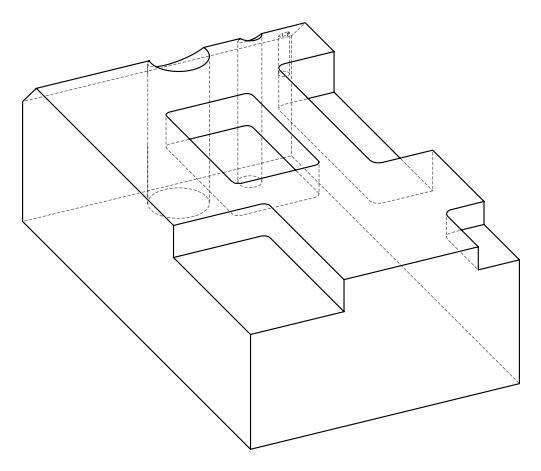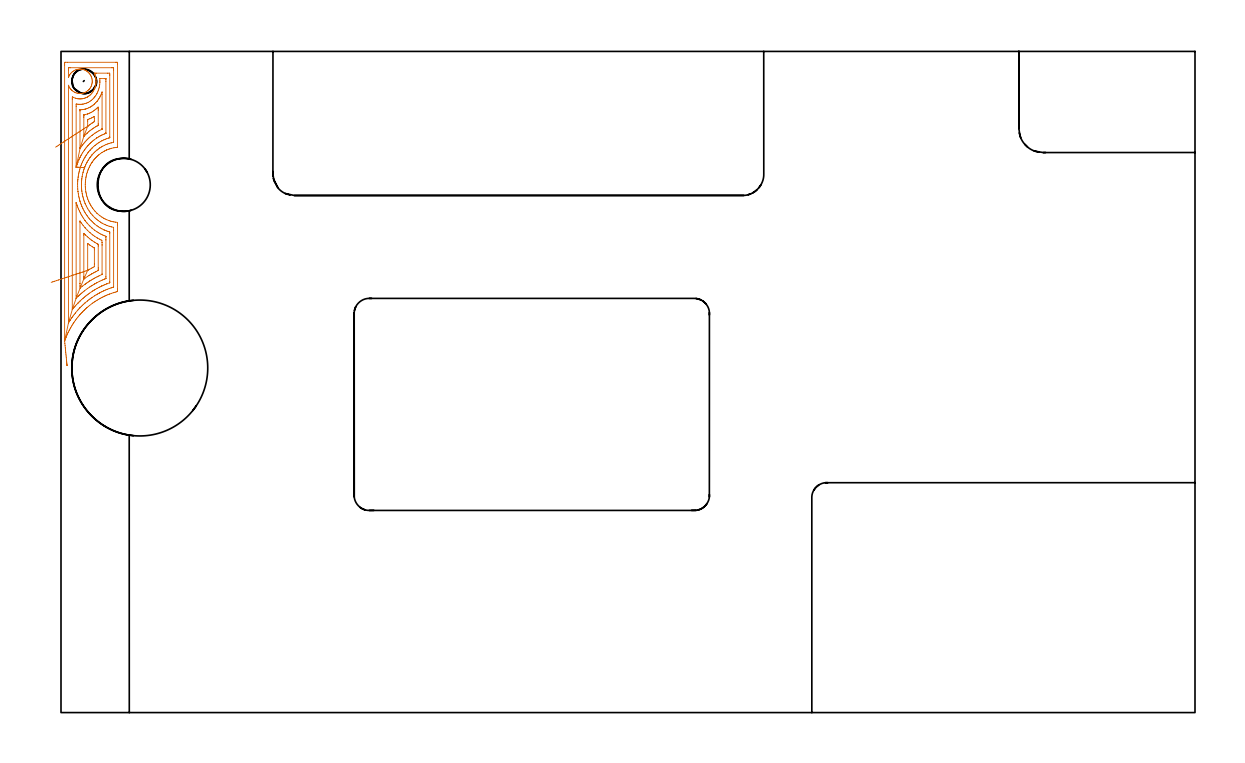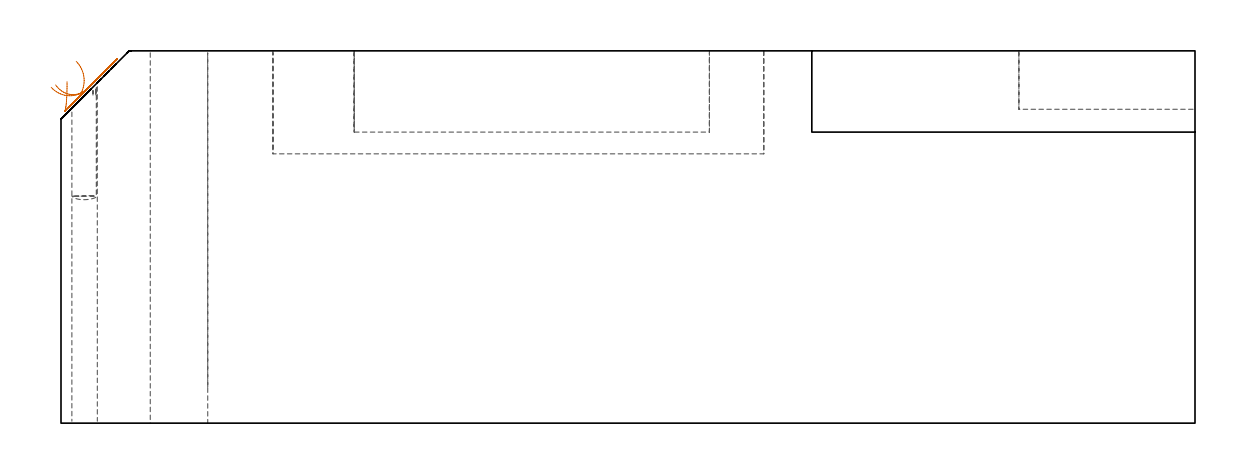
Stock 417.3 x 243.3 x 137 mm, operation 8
(PLAN: 12 operations, 10 tool changes, 164.7 min)
(1 SPOT_DRILL | STEP1HOLE_1 | NXT0321_9005460120000 | 0.05 min | 183 mm3)
(2 SPOT_DRILL_1 | STEP1POCKET | NXT0321_9005460120000 | 0.03 min | 1251 mm3)
(3 INDEXABLE_INSERT_DRILL_THROUGH_HOLE_FROM_SOLID | STEP1HOLE | NXT0302_038 | 0.57 min | 268905 mm3)
(4 DRILL_BLIND_HOLE_INTO_CENTER | STEP1HOLE_1 | UGT0301_198 | 0.06 min | 400 mm3)
(5 GUN_DRILL_THROUGH_HOLE | STEP1HOLE_1 | UGT0307_003 | 0.65 min | 4819 mm3)
(6 SPADE_DRILL_TO_ENLARGE_THROUGH_HOLE | STEP1HOLE_1 | UGT0306_010 | 0.58 min | 35462 mm3)
(7 DRILL_BLIND_HOLE_INTO_CENTER_1 | STEP1POCKET | NXT0301_061 | 0.18 min | 2685 mm3)
(8 AREA_MILL | FG_CHAMFER_SURFACE | UGT0205_001 | 16.1 min | 67158 mm3)
(9 MILL_CORNER_NOTCH_RECTANGULAR | CORNER_NOTCH_RECTANGULAR | NXT0201_013 | Follow Part, ap 2.5, ae 75% | 46.97 min | 356461 mm3)
(10 MILL_CORNER_NOTCH_RECTANGULAR_1 | CORNER_NOTCH_RECTANGULAR_1 | UGT0201_010 | Follow Part, ap 4, ae 75% | 3.92 min | 51489 mm3)
(11 MILL_RECTANGULAR_POCKET | POCKET_RECTANGULAR_STRAIGHT | NXT0201_013 | Follow Part, ap 2.5, ae 75% | 32.68 min | 304097 mm3)
(12 MILL_SLOT | SLOT_PARTIAL_RECTANGULAR | NXT0201_011 | Follow Part, ap 3, ae 75% | 62.92 min | 361839 mm3)
(TOOL NXT0321_9005460120000 | NC Spot Drill, 142deg, 12mm, Carbide, Uncoated | D12 PA142 FL30 Z2)
(TOOL NXT0302_038 | Index. Insert Drill 50mm [880-D5000L50-04] | D50 PA176 FL200 Z2)
(TOOL UGT0301_198 | Twist Drill 7.9 mm | D7.9 PA118 FL73 Z2)
(TOOL UGT0307_003 | Gun Drill 7 mm | D7 PA130 FL24 Z1)
(TOOL UGT0306_010 | Spade Drill 19.5mm | D19.5 PA132 FL10 Z2)
(TOOL NXT0301_061 | Carbide Drill 9mm [860.1-0900-027A1-MM 2214] | D9 PA140 FL47 Z2)
(TOOL UGT0205_001 | Chamfer Mill 20 x 3 x 45 deg. | D20 FL50 Z2)
(TOOL NXT0201_013 | ENDMILL 10mm | D10 FL30 Z4)
(TOOL UGT0201_010 | End Mill 16 mm | D16 FL22 Z2)
(TOOL NXT0201_011 | ENDMILL 12mm [2P460-1200-NA 1630] | D12 FL38 Z6)
(OP 8 AREA_MILL, part 2 of 2)
G0 X2.219 Y127.804 Z125.668
G1 X2.224 Y127.757 Z124.797
X2.221 Y127.785 Z123.925
X2.211 Y127.889 Z123.058
X2.193 Y128.067 Z122.205
X2.168 Y128.319 Z121.37
X2.136 Y128.642 Z120.56
X2.097 Y129.034 Z119.782
X2.052 Y129.493 Z119.041
X2. Y130.014 Z118.343
X1.942 Y130.593 Z117.693
X1.88 Y131.226 Z117.097
X1.812 Y131.909 Z116.558
X1.74 Y132.636 Z116.081
X1.664 Y133.402 Z115.67
X1.585 Y134.2 Z115.327
X1.503 Y135.025 Z115.056
X1.419 Y135.87 Z114.857
X1.334 Y136.73 Z114.734
X1.331 Y136.76 Z114.731
X1.33 Y136.78 Z114.73
X1.328 Y137.282 Z114.728
Y137.434
X1.329 Y238.217 Z114.729
X1.331 Y238.607 Z114.731
X1.335 Y239.111 Z114.735
X1.348 Y239.29 Z114.748
X1.533 Y239.297 Z114.933
X1.719 Y239.299 Z115.119
X2.419 Y239.3 Z115.819
X20.193 Z133.593
X20.381 Y239.298 Z133.781
X20.569 Y239.295 Z133.969
X20.695 Y239.29 Z134.095
X20.765 Y239.28 Z134.165
X20.767 Y239.241 Z134.167
X20.769 Y239.111 Z134.169
X20.771 Y238.719 Z134.171
Y208.217
X20.77 Y208.113 Z134.17
X20.767 Y208.044 Z134.167
X20.765 Y208.011 Z134.165
X20.75 Y208.007 Z134.15
X20.381 Y207.974 Z133.781
X20.267 Y207.962 Z133.667
X19.473 Y207.847 Z132.873
X18.604 Y207.646 Z132.004
X18.07 Y207.491 Z131.47
X17.715 Y207.374 Z131.115
X17.405 Y207.266 Z130.805
X16.826 Y207.036 Z130.226
X16.769 Y207.012 Z130.169
X16.642 Y206.954 Z130.042
X16.171 Y206.72 Z129.571
X15.938 Y206.597 Z129.338
X15.595 Y206.406 Z128.995
X15.049 Y206.087 Z128.449
X15.033 Y206.077 Z128.433
X15.009 Y206.061 Z128.409
X14.519 Y205.701 Z127.919
X14.16 Y205.432 Z127.56
X14.012 Y205.316 Z127.412
X13.828 Y205.168 Z127.228
X13.528 Y204.91 Z126.928
X13.272 Y204.674 Z126.672
X13.069 Y204.478 Z126.469
X12.865 Y204.274 Z126.265
X12.632 Y204.025 Z126.032
X12.383 Y203.75 Z125.783
X12.214 Y203.551 Z125.614
X12.075 Y203.381 Z125.475
X11.824 Y203.049 Z125.224
X11.494 Y202.603 Z124.894
X11.447 Y202.536 Z124.847
X11.414 Y202.488 Z124.814
X11.098 Y201.993 Z124.498
X10.857 Y201.595 Z124.257
X10.766 Y201.433 Z124.166
X10.606 Y201.134 Z124.006
X10.461 Y200.846 Z123.861
X10.392 Y200.701 Z123.792
X10.181 Y200.235 Z123.581
X10.002 Y199.808 Z123.402
X9.923 Y199.602 Z123.323
X9.717 Y199.048 Z123.117
X9.683 Y198.949 Z123.083
X9.672 Y198.915 Z123.072
X9.477 Y198.263 Z122.877
X9.416 Y198.022 Z122.816
X9.306 Y197.541 Z122.706
X9.22 Y197.128 Z122.62
X9.158 Y196.797 Z122.558
X9.076 Y196.235 Z122.476
X9.046 Y196.016 Z122.446
X8.983 Y195.342 Z122.383
X8.972 Y195.198 Z122.372
X8.937 Y194.449 Z122.337
X8.935 Y194.341 Z122.335
X8.95 Y193.556 Z122.35
X8.955 Y193.428 Z122.355
X9.015 Y192.662 Z122.415
X9.036 Y192.453 Z122.436
X9.13 Y191.769 Z122.53
X9.196 Y191.4 Z122.596
X9.301 Y190.876 Z122.701
X9.444 Y190.256 Z122.844
X9.521 Y189.983 Z122.921
X9.717 Y189.356 Z123.117
X9.809 Y189.089 Z123.209
X9.861 Y188.945 Z123.261
X10.167 Y188.196 Z123.567
X10.29 Y187.917 Z123.69
X10.566 Y187.343 Z123.966
X10.586 Y187.303 Z123.986
X10.606 Y187.265 Z124.006
X10.784 Y186.936 Z124.184
X10.912 Y186.718 Z124.312
X11.101 Y186.41 Z124.501
X11.494 Y185.806 Z124.894
X11.7 Y185.516 Z125.1
X11.99 Y185.124 Z125.39
X12.405 Y184.623 Z125.805
X12.624 Y184.381 Z126.024
X13.26 Y183.73 Z126.66
X13.272 Y183.719 Z126.672
X13.402 Y183.599 Z126.802
X14.16 Y182.961 Z127.56
X14.315 Y182.837 Z127.715
X15.049 Y182.337 Z128.449
X15.676 Y181.943 Z129.076
X15.938 Y181.8 Z129.338
X16.243 Y181.637 Z129.643
X16.826 Y181.372 Z130.226
X17.629 Y181.05 Z131.029
X17.715 Y181.02 Z131.115
X17.761 Y181.004 Z131.161
X18.266 Y180.848 Z131.666
X18.604 Y180.759 Z132.004
X19.085 Y180.641 Z132.485
X19.493 Y180.556 Z132.893
X20.067 Y180.472 Z133.467
X20.765 Y180.383 Z134.165
X20.767 Y180.287 Z134.167
X20.769 Y180.157 Z134.169
X20.771 Y179.765 Z134.171
Y179.264
Y156.04
X20.77 Y155.648 Z134.17
X20.767 Y155.146 Z134.167
X20.765 Y154.958 Z134.165
X20.62 Y154.906 Z134.02
X20.381 Y154.835 Z133.781
X19.933 Y154.704 Z133.333
X19.493 Y154.571 Z132.893
X19.252 Y154.495 Z132.652
X18.529 Y154.253 Z131.929
X17.933 Y154.034 Z131.333
X17.715 Y153.951 Z131.115
X17.293 Y153.784 Z130.693
X16.826 Y153.593 Z130.226
X16.664 Y153.524 Z130.064
X16.297 Y153.36 Z129.697
X16.052 Y153.245 Z129.452
X15.938 Y153.19 Z129.338
X15.453 Y152.953 Z128.853
X15.049 Y152.752 Z128.449
X14.861 Y152.656 Z128.261
X14.503 Y152.467 Z127.903
X14.283 Y152.343 Z127.683
X14.16 Y152.272 Z127.56
X13.72 Y152.016 Z127.12
X13.272 Y151.753 Z126.672
X13.16 Y151.686 Z126.56
X12.979 Y151.573 Z126.379
X12.619 Y151.336 Z126.019
X12.383 Y151.178 Z125.783
X12.087 Y150.977 Z125.487
X11.653 Y150.68 Z125.053
X11.561 Y150.613 Z124.961
X11.494 Y150.563 Z124.894
X10.55 Y149.843 Z123.95
X10.479 Y149.787 Z123.879
X10.062 Y149.44 Z123.462
X9.717 Y149.149 Z123.117
X9.58 Y149.032 Z122.98
X9.422 Y148.894 Z122.822
X9.11 Y148.611 Z122.51
X8.828 Y148.351 Z122.228
X8.648 Y148.181 Z122.048
X8.46 Y148. Z121.86
X8.198 Y147.741 Z121.598
X7.94 Y147.48 Z121.34
X7.757 Y147.291 Z121.157
X7.583 Y147.107 Z120.983
X7.327 Y146.829 Z120.727
X7.051 Y146.525 Z120.451
X6.905 Y146.361 Z120.305
X6.778 Y146.214 Z120.178
X6.497 Y145.877 Z119.897
X6.162 Y145.473 Z119.562
X6.094 Y145.389 Z119.494
X6.041 Y145.321 Z119.441
X5.707 Y144.885 Z119.107
X5.361 Y144.428 Z118.761
X5.324 Y144.377 Z118.724
X5.274 Y144.306 Z118.674
X4.955 Y143.854 Z118.355
X4.733 Y143.534 Z118.133
X4.594 Y143.324 Z117.994
X4.385 Y143.003 Z117.785
X4.245 Y142.782 Z117.645
X4.156 Y142.641 Z117.556
X3.907 Y142.228 Z117.307
X3.619 Y141.748 Z117.019
X3.574 Y141.669 Z116.974
X3.496 Y141.528 Z116.896
X3.26 Y141.092 Z116.66
X3.133 Y140.855 Z116.533
X2.953 Y140.507 Z116.353
X2.674 Y139.961 Z116.074
X2.652 Y139.917 Z116.052
X2.607 Y139.822 Z116.007
X2.373 Y139.304 Z115.773
X2.268 Y139.068 Z115.668
X2.101 Y138.684 Z115.501
X1.884 Y138.175 Z115.284
X1.836 Y138.057 Z115.236
X1.719 Y137.764 Z115.119
X1.586 Y137.415 Z114.986
X1.537 Y137.282 Z114.937
X1.369 Y136.813 Z114.769
X1.348 Y136.761 Z114.748
X1.334 Y136.73 Z114.734
X2.745 Y143.396 Z116.145
X2.743 Y143.793 Z116.143
Y230.451
X2.75 Y230.852 Z116.15
X2.834 Y230.635 Z116.234
X2.872 Y230.537 Z116.272
X3.084 Y230.097 Z116.484
X3.257 Y229.809 Z116.657
X3.49 Y229.498 Z116.89
X3.74 Y229.204 Z117.14
X3.936 Y229.012 Z117.336
X4.142 Y228.834 Z117.542
X4.522 Y228.556 Z117.922
X4.921 Y228.312 Z118.321
X5.027 Y228.256 Z118.427
X5.465 Y228.083 Z118.865
X5.912 Y227.945 Z119.312
X6.353 Y227.859 Z119.753
X6.797 Y227.817 Z120.197
X7.24 Y227.818 Z120.64
X7.682 Y227.864 Z121.082
X8.128 Y227.955 Z121.528
X8.567 Y228.094 Z121.967
X9.076 Y228.312 Z122.476
X9.452 Y228.539 Z122.852
X9.871 Y228.851 Z123.271
X10.262 Y229.204 Z123.662
X10.337 Y229.287 Z123.737
X10.644 Y229.68 Z124.044
X10.915 Y230.097 Z124.315
X11.079 Y230.421 Z124.479
X11.222 Y230.754 Z124.622
X11.297 Y230.99 Z124.697
X11.405 Y231.433 Z124.805
X11.468 Y231.882 Z124.868
X11.489 Y232.328 Z124.889
X11.463 Y232.775 Z124.863
X11.392 Y233.224 Z124.792
X11.281 Y233.667 Z124.681
X11.222 Y233.847 Z124.622
X11.065 Y234.208 Z124.465
X10.883 Y234.56 Z124.283
X10.625 Y234.946 Z124.025
X10.337 Y235.312 Z123.737
X10.207 Y235.452 Z123.607
X9.841 Y235.774 Z123.241
X9.452 Y236.064 Z122.852
X9.214 Y236.212 Z122.614
X8.969 Y236.345 Z122.369
X8.567 Y236.506 Z121.967
X8.128 Y236.645 Z121.528
X7.682 Y236.736 Z121.082
X7.24 Y236.782 Z120.64
X6.797 Y236.783 Z120.197
X6.353 Y236.742 Z119.753
X5.912 Y236.655 Z119.312
X5.466 Y236.518 Z118.866
X5.03 Y236.345 Z118.43
X4.573 Y236.076 Z117.973
X4.142 Y235.763 Z117.542
X3.796 Y235.452 Z117.196
X3.516 Y235.131 Z116.916
X3.257 Y234.792 Z116.657
X3.115 Y234.56 Z116.515
X2.898 Y234.12 Z116.298
X2.804 Y233.875 Z116.204
X2.752 Y233.751 Z116.152
X2.749 Y233.749 Z116.149
X2.747 Y233.751 Z116.147
X2.744 Y233.837 Z116.144
X2.743 Y234.115 Z116.143
Y236.431
X2.747 Y237.183 Z116.147
X2.749 Y237.287 Z116.149
X2.848 Y237.291 Z116.248
X3.064 Y237.296 Z116.464
X3.496 Y237.3 Z116.896
X3.52 Z116.92
X18.628 Z132.028
X19.045 Y237.297 Z132.445
X19.253 Y237.293 Z132.653
X19.35 Y237.29 Z132.75
X19.357 Y236.431 Z132.757
Y210.148
X19.355 Y209.959 Z132.755
X19.351 Y209.866 Z132.751
X19.35 Y209.851 Z132.75
X19.333 Y209.844 Z132.733
X19.295 Y209.832 Z132.695
X18.566 Y209.672 Z131.966
X18.397 Y209.634 Z131.797
X17.715 Y209.428 Z131.115
X17.203 Y209.255 Z130.603
X16.826 Y209.111 Z130.226
X16.564 Y209.004 Z129.964
X15.938 Y208.728 Z129.338
X15.362 Y208.426 Z128.762
X15.049 Y208.251 Z128.449
X14.795 Y208.102 Z128.195
X14.378 Y207.847 Z127.778
X14.249 Y207.758 Z127.649
X14.16 Y207.693 Z127.56
X13.739 Y207.378 Z127.139
X13.272 Y207.021 Z126.672
X13.187 Y206.954 Z126.587
X12.752 Y206.583 Z126.152
X12.383 Y206.242 Z125.783
X12.29 Y206.154 Z125.69
X12.197 Y206.061 Z125.597
X11.855 Y205.699 Z125.255
X11.494 Y205.312 Z124.894
X11.427 Y205.235 Z124.827
X11.371 Y205.168 Z124.771
X11.033 Y204.738 Z124.433
X10.679 Y204.274 Z124.079
X10.648 Y204.232 Z124.048
X10.606 Y204.172 Z124.006
X10.288 Y203.7 Z123.688
X10.078 Y203.381 Z123.478
X9.94 Y203.157 Z123.34
X9.717 Y202.785 Z123.117
X9.611 Y202.594 Z123.011
X9.555 Y202.488 Z122.955
X9.311 Y202.003 Z122.711
X9.116 Y201.595 Z122.516
X9.026 Y201.396 Z122.426
X8.828 Y200.945 Z122.228
X8.758 Y200.772 Z122.158
X8.731 Y200.701 Z122.131
X8.521 Y200.117 Z121.921
X8.413 Y199.808 Z121.813
X8.299 Y199.447 Z121.699
X8.14 Y198.915 Z121.54
X8.099 Y198.755 Z121.499
X7.94 Y198.093 Z121.34
X7.927 Y198.034 Z121.327
X7.925 Y198.022 Z121.325
X7.786 Y197.283 Z121.186
X7.761 Y197.128 Z121.161
X7.672 Y196.504 Z121.072
X7.64 Y196.235 Z121.04
X7.59 Y195.694 Z120.99
X7.563 Y195.342 Z120.963
X7.539 Y194.852 Z120.939
X7.523 Y194.449 Z120.923
X7.528 Y193.969 Z120.928
X7.536 Y193.556 Z120.936
X7.564 Y193.04 Z120.964
X7.593 Y192.662 Z120.993
X7.649 Y192.061 Z121.049
X7.69 Y191.769 Z121.09
X7.803 Y191.013 Z121.203
X7.828 Y190.876 Z121.228
X7.94 Y190.306 Z121.34
X8.013 Y189.983 Z121.413
X8.037 Y189.885 Z121.437
X8.154 Y189.435 Z121.554
X8.255 Y189.089 Z121.655
X8.399 Y188.627 Z121.799
X8.546 Y188.196 Z121.946
X8.828 Y187.462 Z122.228
X8.892 Y187.303 Z122.292
X8.937 Y187.193 Z122.337
X9.31 Y186.41 Z122.71
X9.717 Y185.615 Z123.117
X9.772 Y185.516 Z123.172
X9.85 Y185.383 Z123.25
X10.342 Y184.623 Z123.742
X10.606 Y184.237 Z124.006
X10.975 Y183.73 Z124.375
X11.494 Y183.105 Z124.894
X11.736 Y182.837 Z125.136
X12.383 Y182.17 Z125.783
X12.619 Y181.943 Z126.019
X12.969 Y181.639 Z126.369
X13.272 Y181.385 Z126.672
X13.682 Y181.05 Z127.082
X14.16 Y180.722 Z127.56
X14.493 Y180.498 Z127.893
X15.085 Y180.121 Z128.485
X15.938 Y179.681 Z129.338
X16.255 Y179.533 Z129.655
X16.787 Y179.303 Z130.187
X16.826 Y179.288 Z130.226
X16.888 Y179.264 Z130.288
X17.715 Y178.976 Z131.115
X18.132 Y178.845 Z131.532
X18.604 Y178.729 Z132.004
X19.302 Y178.562 Z132.702
X19.329 Y178.55 Z132.729
X19.35 Y178.514 Z132.75
X19.357 Y177.477 Z132.757
X19.356 Y156.744 Z132.756
X19.355 Y156.649 Z132.755
X19.351 Y156.603 Z132.751
X19.349 Y156.587 Z132.749
X19.324 Y156.578 Z132.724
X19.05 Y156.484 Z132.45
X18.604 Y156.334 Z132.004
X18.385 Y156.26 Z131.785
X17.715 Y156.022 Z131.115
X17.085 Y155.779 Z130.485
X16.826 Y155.675 Z130.226
X16.455 Y155.52 Z129.855
X15.938 Y155.296 Z129.338
X15.835 Y155.25 Z129.235
X15.613 Y155.146 Z129.013
X15.232 Y154.963 Z128.632
X15.049 Y154.873 Z128.449
X14.638 Y154.666 Z128.038
X14.16 Y154.42 Z127.56
X14.052 Y154.362 Z127.452
X13.852 Y154.253 Z127.252
X13.482 Y154.042 Z126.882
X13.272 Y153.919 Z126.672
X12.922 Y153.712 Z126.322
X12.383 Y153.388 Z125.783
X12.366 Y153.377 Z125.766
X11.494 Y152.793 Z124.894
X11.301 Y152.661 Z124.701
X11.019 Y152.467 Z124.419
X10.781 Y152.29 Z124.181
X10.606 Y152.158 Z124.006
X10.275 Y151.906 Z123.675
X9.84 Y151.573 Z123.24
X9.772 Y151.519 Z123.172
X9.717 Y151.474 Z123.117
X8.803 Y150.706 Z122.203
X8.774 Y150.68 Z122.174
X8.336 Y150.282 Z121.736
X7.94 Y149.919 Z121.34
X7.872 Y149.855 Z121.272
X7.801 Y149.787 Z121.201
X7.423 Y149.413 Z120.823
X7.051 Y149.04 Z120.451
X6.979 Y148.966 Z120.379
X6.909 Y148.894 Z120.309
X6.549 Y148.505 Z119.949
X6.162 Y148.084 Z119.562
X6.123 Y148.04 Z119.523
X6.089 Y148. Z119.489
X5.308 Y147.073 Z118.708
X5.274 Y147.03 Z118.674
X4.916 Y146.573 Z118.316
X4.637 Y146.214 Z118.037
X4.529 Y146.069 Z117.929
X4.385 Y145.873 Z117.785
X4.155 Y145.552 Z117.555
X3.991 Y145.321 Z117.391
X3.789 Y145.026 Z117.189
X3.496 Y144.592 Z116.896
X3.431 Y144.493 Z116.831
X3.389 Y144.428 Z116.789
X3.206 Y144.138 Z116.606
X3.086 Y143.947 Z116.486
X2.829 Y143.534 Z116.229
X2.745 Y143.396 Z116.145
X4.163 Y148.329 Z117.563
X4.161 Y148.39 Z117.561
X4.159 Y148.512 Z117.559
X4.157 Y148.665 Z117.557
Y148.894
Y225.712
X4.158 Y225.94 Z117.558
X4.162 Y226.17 Z117.562
X4.172 Y226.581 Z117.572
X4.385 Y226.47 Z117.785
X4.656 Y226.333 Z118.056
X5.274 Y226.105 Z118.674
X5.575 Y226.013 Z118.975
X5.953 Y225.923 Z119.353
X6.162 Y225.887 Z119.562
X6.545 Y225.846 Z119.945
X6.941 Y225.822 Z120.341
X7.051 Y225.824 Z120.451
X7.435 Y225.843 Z120.835
X7.775 Y225.878 Z121.175
X7.94 Y225.906 Z121.34
X8.506 Y226.036 Z121.906
X8.828 Y226.138 Z122.228
X9.163 Y226.268 Z122.563
X9.394 Y226.366 Z122.794
X9.538 Y226.432 Z122.938
X9.717 Y226.527 Z123.117
X9.767 Y226.555 Z123.167
X9.848 Y226.605 Z123.248
X10.295 Y226.917 Z123.695
X10.606 Y227.153 Z124.006
X10.788 Y227.315 Z124.188
X10.988 Y227.499 Z124.388
X11.237 Y227.757 Z124.637
X11.494 Y228.081 Z124.894
X11.628 Y228.258 Z125.028
X11.72 Y228.392 Z125.12
X11.98 Y228.797 Z125.38
X12.235 Y229.285 Z125.635
X12.283 Y229.386 Z125.683
X12.383 Y229.617 Z125.783
X12.534 Y230.026 Z125.934
X12.582 Y230.178 Z125.982
X12.722 Y230.73 Z126.122
X12.789 Y231.071 Z126.189
X12.849 Y231.497 Z126.249
X12.882 Y231.965 Z126.282
X12.896 Y232.342 Z126.296
X12.87 Y232.858 Z126.27
X12.851 Y233.095 Z126.251
X12.822 Y233.299 Z126.222
X12.749 Y233.751 Z126.149
X12.575 Y234.452 Z125.975
X12.514 Y234.644 Z125.914
X12.48 Y234.742 Z125.88
X12.383 Y234.991 Z125.783
X12.303 Y235.186 Z125.703
X12.28 Y235.245 Z125.68
X12.265 Y235.29 Z125.665
X12.297 Y235.293 Z125.697
X12.383 Y235.296 Z125.783
X12.73 Y235.299 Z126.13
X13.035 Y235.3 Z126.435
X17.064 Y235.299 Z130.464
X17.715 Y235.293 Z131.115
X17.926 Y235.29 Z131.326
X17.936 Y234.873 Z131.336
X17.941 Y234.644 Z131.341
X17.942 Y234.416 Z131.342
X17.943 Y211.855 Z131.343
X17.941 Y211.702 Z131.341
X17.938 Y211.581 Z131.338
X17.935 Y211.552 Z131.335
X17.929 Y211.547 Z131.329
X17.908 Y211.538 Z131.308
X17.715 Y211.479 Z131.115
X17.513 Y211.42 Z130.913
X16.826 Y211.183 Z130.226
X16.355 Y211.001 Z129.755
X15.938 Y210.823 Z129.338
X15.734 Y210.732 Z129.134
X15.298 Y210.527 Z128.698
X15.133 Y210.443 Z128.533
X15.049 Y210.398 Z128.449
X14.558 Y210.127 Z127.958
X14.16 Y209.894 Z127.56
X13.999 Y209.796 Z127.399
X13.743 Y209.634 Z127.143
X13.467 Y209.437 Z126.867
X13.272 Y209.294 Z126.672
X12.958 Y209.056 Z126.358
X12.547 Y208.741 Z125.947
X12.456 Y208.667 Z125.856
X12.383 Y208.605 Z125.783
X11.977 Y208.256 Z125.377
X11.533 Y207.847 Z124.933
X11.513 Y207.828 Z124.913
X11.494 Y207.809 Z124.894
X11.078 Y207.373 Z124.478
X10.679 Y206.954 Z124.079
X10.644 Y206.915 Z124.044
X10.606 Y206.87 Z124.006
X10.246 Y206.423 Z123.646
X9.958 Y206.061 Z123.358
X9.854 Y205.923 Z123.254
X9.717 Y205.736 Z123.117
X9.483 Y205.403 Z122.883
X9.321 Y205.168 Z122.721
X9.126 Y204.869 Z122.526
X8.828 Y204.404 Z122.228
X8.78 Y204.323 Z122.18
X8.751 Y204.274 Z122.151
X8.462 Y203.75 Z121.862
X8.268 Y203.381 Z121.668
X8.158 Y203.162 Z121.558
X7.94 Y202.713 Z121.34
X7.869 Y202.559 Z121.269
X7.837 Y202.488 Z121.237
X7.604 Y201.932 Z121.004
X7.47 Y201.595 Z120.87
X7.356 Y201.288 Z120.756
X7.142 Y200.701 Z120.542
X7.119 Y200.633 Z120.519
X7.051 Y200.421 Z120.451
X6.91 Y199.95 Z120.31
X6.871 Y199.808 Z120.271
X6.724 Y199.243 Z120.124
X6.648 Y198.915 Z120.048
X6.561 Y198.514 Z119.961
X6.462 Y198.022 Z119.862
X6.414 Y197.769 Z119.814
X6.316 Y197.128 Z119.716
X6.297 Y196.993 Z119.697
X6.208 Y196.235 Z119.608
X6.204 Y196.194 Z119.604
X6.162 Y195.715 Z119.562
X6.14 Y195.364 Z119.54
X6.139 Y195.342 Z119.539
X6.105 Y194.506 Z119.505
X6.104 Y194.449 Z119.504
X6.115 Y193.603 Z119.515
X6.163 Y192.662 Z119.563
X6.248 Y191.769 Z119.648
X6.258 Y191.672 Z119.658
X6.377 Y190.876 Z119.777
X6.419 Y190.618 Z119.819
X6.54 Y189.983 Z119.94
X6.642 Y189.5 Z120.042
X6.74 Y189.089 Z120.14
X6.821 Y188.765 Z120.221
X6.951 Y188.297 Z120.351
X6.982 Y188.196 Z120.382
X7.051 Y187.981 Z120.451
X7.28 Y187.303 Z120.68
X7.419 Y186.933 Z120.819
X7.629 Y186.41 Z121.029
X7.72 Y186.188 Z121.12
X7.94 Y185.699 Z121.34
X8.024 Y185.516 Z121.424
X8.101 Y185.354 Z121.501
X8.479 Y184.623 Z121.879
X8.601 Y184.395 Z122.001
X8.828 Y184.009 Z122.228
X9.001 Y183.73 Z122.401
X9.305 Y183.25 Z122.705
X9.591 Y182.837 Z122.991
X9.717 Y182.662 Z123.117
X10.022 Y182.253 Z123.422
X10.274 Y181.943 Z123.674
X10.606 Y181.549 Z124.006
X11.068 Y181.05 Z124.468
X11.494 Y180.611 Z124.894
X11.976 Y180.157 Z125.376
X12.383 Y179.809 Z125.783
X13.042 Y179.264 Z126.442
X13.175 Y179.167 Z126.575
X13.272 Y179.1 Z126.672
X13.779 Y178.754 Z127.179
X14.16 Y178.514 Z127.56
X14.393 Y178.371 Z127.793
X15.049 Y178.015 Z128.449
X15.772 Y177.644 Z129.172
X15.938 Y177.573 Z129.338
X16.165 Y177.477 Z129.565
X16.826 Y177.232 Z130.226
X17.301 Y177.061 Z130.701
X17.885 Y176.865 Z131.285
X17.924 Y176.849 Z131.324
X17.936 Y176.838 Z131.336
X17.938 Y176.812 Z131.338
X17.941 Y176.584 Z131.341
X17.943 Y176.355 Z131.343
X17.942 Y158.491 Z131.342
X17.939 Y158.261 Z131.339
X17.936 Y158.197 Z131.336
X17.933 Y158.173 Z131.333
X17.922 Y158.167 Z131.322
X17.859 Y158.141 Z131.259
X17.011 Y157.826 Z130.411
X16.877 Y157.775 Z130.277
X16.826 Y157.755 Z130.226
X16.245 Y157.518 Z129.645
X15.938 Y157.388 Z129.338
X15.623 Y157.249 Z129.023
X15.049 Y156.988 Z128.449
X15.012 Y156.97 Z128.412
X14.933 Y156.933 Z128.333
X14.415 Y156.677 Z127.815
X14.16 Y156.548 Z127.56
X13.827 Y156.375 Z127.227
X13.272 Y156.078 Z126.672
X13.247 Y156.065 Z126.647
X13.202 Y156.04 Z126.602
X12.683 Y155.738 Z126.083
X12.383 Y155.561 Z125.783
X12.125 Y155.406 Z125.525
X11.704 Y155.146 Z125.104
X11.577 Y155.063 Z124.977
X11.494 Y155.008 Z124.894
X10.514 Y154.345 Z123.914
X10.382 Y154.253 Z123.782
X10.001 Y153.968 Z123.401
X9.717 Y153.754 Z123.117
X9.494 Y153.584 Z122.894
X9.204 Y153.36 Z122.604
X8.995 Y153.192 Z122.395
X8.828 Y153.055 Z122.228
X8.509 Y152.787 Z121.909
X8.129 Y152.467 Z121.529
X8.028 Y152.378 Z121.428
X7.94 Y152.3 Z121.34
X7.56 Y151.955 Z120.96
X7.144 Y151.573 Z120.544
X7.096 Y151.528 Z120.496
X7.051 Y151.484 Z120.451
X6.647 Y151.086 Z120.047
X6.239 Y150.68 Z119.639
X6.201 Y150.641 Z119.601
X6.162 Y150.6 Z119.562
X5.771 Y150.18 Z119.171
X5.407 Y149.787 Z118.807
X5.343 Y149.717 Z118.743
X5.274 Y149.638 Z118.674
X4.931 Y149.238 Z118.331
X4.638 Y148.894 Z118.038
X4.523 Y148.755 Z117.923
X4.385 Y148.589 Z117.785
X4.163 Y148.329 Z117.563
X5.573 Y152.467 Z118.973
X5.571 Y153.36 Z118.971
X5.572 Y187.303 Z118.972
X5.573 Y187.476 Z118.973
X5.576 Y187.629 Z118.976
X5.579 Y187.723 Z118.979
X5.806 Y187.025 Z119.206
X5.933 Y186.64 Z119.333
X6.015 Y186.41 Z119.415
X6.162 Y186.014 Z119.562
X6.359 Y185.516 Z119.759
X6.495 Y185.182 Z119.895
X6.754 Y184.623 Z120.154
X7.051 Y184. Z120.451
X7.186 Y183.73 Z120.586
X7.331 Y183.448 Z120.731
X7.679 Y182.837 Z121.079
X7.94 Y182.416 Z121.34
X8.243 Y181.943 Z121.643
X8.828 Y181.091 Z122.228
X8.857 Y181.05 Z122.257
X8.938 Y180.94 Z122.338
X9.576 Y180.157 Z122.976
X9.717 Y179.993 Z123.117
X10.397 Y179.264 Z123.797
X10.606 Y179.052 Z124.006
X11.328 Y178.371 Z124.728
X11.494 Y178.227 Z124.894
X12.343 Y177.517 Z125.743
X12.383 Y177.487 Z125.783
X12.397 Y177.477 Z125.797
X13.272 Y176.893 Z126.672
X13.755 Y176.584 Z127.155
X14.16 Y176.356 Z127.56
X14.665 Y176.077 Z128.065
X15.049 Y175.887 Z128.449
X15.453 Y175.691 Z128.853
X15.796 Y175.549 Z129.196
X16.452 Y175.291 Z129.852
X16.483 Y175.277 Z129.883
X16.515 Y175.26 Z129.915
X16.522 Y175.234 Z129.922
X16.525 Y175.1 Z129.925
X16.528 Y174.798 Z129.928
X16.529 Y174.204 Z129.929
Y173.904
Y160.506
X16.527 Y159.914 Z129.927
X16.524 Y159.763 Z129.924
X16.522 Y159.731 Z129.922
X16.484 Y159.707 Z129.884
X16.27 Y159.613 Z129.67
X16.033 Y159.517 Z129.433
X15.938 Y159.477 Z129.338
X15.41 Y159.249 Z128.81
X15.049 Y159.089 Z128.449
X14.797 Y158.973 Z128.197
X14.258 Y158.719 Z127.658
X14.192 Y158.688 Z127.592
X14.069 Y158.627 Z127.469
X13.272 Y158.214 Z126.672
X13.019 Y158.08 Z126.419
X12.555 Y157.826 Z125.955
X12.445 Y157.764 Z125.845
X12.383 Y157.727 Z125.783
X11.885 Y157.433 Z125.285
X11.494 Y157.199 Z124.894
X11.33 Y157.098 Z124.73
X11.067 Y156.933 Z124.467
X10.789 Y156.748 Z124.189
X10.606 Y156.625 Z124.006
X9.717 Y156.02 Z123.117
X8.714 Y155.261 Z122.114
X8.567 Y155.146 Z121.967
X8.219 Y154.865 Z121.619
X7.94 Y154.636 Z121.34
X7.732 Y154.462 Z121.132
X7.486 Y154.253 Z120.886
X7.253 Y154.05 Z120.653
X7.051 Y153.871 Z120.451
X6.783 Y153.629 Z120.183
X6.49 Y153.36 Z119.89
X6.322 Y153.2 Z119.722
X6.162 Y153.046 Z119.562
X5.573 Y152.467 Z118.973
X7.051 Y156.231 Z120.451
X6.992 Y156.933 Z120.392
X6.989 Y156.995 Z120.389
X6.985 Y157.826 Z120.385
Y157.892
Y180.421
X6.987 Y180.685 Z120.387
X6.99 Y180.861 Z120.39
X6.992 Y180.899 Z120.392
X7.502 Y180.157 Z120.902
X7.94 Y179.536 Z121.34
X8.152 Y179.264 Z121.552
X8.828 Y178.431 Z122.228
X8.881 Y178.371 Z122.281
X9.717 Y177.482 Z123.117
X9.721 Y177.477 Z123.121
X10.606 Y176.649 Z124.006
X10.678 Y176.584 Z124.078
X11.494 Y175.914 Z124.894
X11.775 Y175.691 Z125.175
X12.383 Y175.278 Z125.783
X13.11 Y174.798 Z126.51
X13.272 Y174.701 Z126.672
X13.499 Y174.569 Z126.899
X14.16 Y174.217 Z127.56
X14.769 Y173.904 Z128.169
X15.049 Y173.761 Z128.449
X15.108 Y173.011 Z128.508
X15.111 Y172.949 Z128.511
X15.115 Y172.118 Z128.515
Y172.052
X15.114 Y161.399 Z128.514
Y161.334
X15.11 Y161.268 Z128.51
X15.108 Y161.23 Z128.508
X15.093 Y161.219 Z128.493
X15.049 Y161.196 Z128.449
X13.974 Y160.693 Z127.374
X13.585 Y160.506 Z126.985
X13.377 Y160.4 Z126.777
X13.272 Y160.346 Z126.672
X12.792 Y160.095 Z126.192
X12.383 Y159.877 Z125.783
X12.213 Y159.784 Z125.613
X11.907 Y159.613 Z125.307
X11.645 Y159.461 Z125.045
X11.494 Y159.371 Z124.894
X11.089 Y159.127 Z124.489
X10.606 Y158.832 Z124.006
X10.537 Y158.789 Z123.937
X10.429 Y158.719 Z123.829
X10.001 Y158.433 Z123.401
X9.717 Y158.241 Z123.117
X9.471 Y158.074 Z122.871
X9.111 Y157.826 Z122.511
X8.948 Y157.706 Z122.348
X8.828 Y157.617 Z122.228
X7.927 Y156.933 Z121.327
X7.051 Y156.231 Z120.451
X8.405 Y159.578 Z121.805
X8.403 Y159.585 Z121.803
X8.402 Y159.613 Z121.802
X8.4 Y160.075 Z121.8
X8.399 Y160.506 Z121.799
X8.4 Y175.691 Z121.8
X8.402 Y176.119 Z121.802
X8.406 Y176.265 Z121.806
X8.41 Y176.355 Z121.81
X8.582 Y176.181 Z121.982
X8.828 Y175.932 Z122.228
X9.073 Y175.691 Z122.473
X9.717 Y175.089 Z123.117
X10.043 Y174.798 Z123.443
X10.606 Y174.333 Z124.006
X11.139 Y173.904 Z124.539
X11.494 Y173.661 Z124.894
X12.228 Y173.167 Z125.628
X12.383 Y173.066 Z125.783
X12.47 Y173.011 Z125.87
X13.272 Y172.553 Z126.672
X13.549 Y172.395 Z126.949
X13.644 Y172.338 Z127.044
X13.693 Y172.307 Z127.093
X13.695 Y172.261 Z127.095
X13.698 Y172.118 Z127.098
X13.7 Y171.687 Z127.1
Y163.648
X13.699 Y163.185 Z127.099
X13.696 Y162.759 Z127.096
X13.694 Y162.698 Z127.094
X13.662 Y162.667 Z127.062
X12.917 Y162.292 Z126.317
X12.564 Y162.111 Z125.964
X12.383 Y162.016 Z125.783
X11.984 Y161.8 Z125.384
X11.494 Y161.532 Z124.894
X11.409 Y161.485 Z124.809
X11.259 Y161.399 Z124.659
X10.847 Y161.156 Z124.247
X10.606 Y161.011 Z124.006
X10.294 Y160.819 Z123.694
X9.791 Y160.506 Z123.191
X8.828 Y159.855 Z122.228
X8.431 Y159.586 Z121.831
X8.414 Y159.579 Z121.814
X8.405 Y159.578 Z121.805
X9.82 Y162.734 Z123.22
X9.818 Y162.844 Z123.218
X9.814 Y163.088 Z123.214
Y172.118
X9.818 Y172.465 Z123.218
X9.82 Y172.623 Z123.22
X9.934 Y172.549 Z123.334
X10.494 Y172.118 Z123.894
X10.606 Y172.04 Z124.006
X10.851 Y171.871 Z124.251
X11.494 Y171.447 Z124.894
X11.834 Y171.225 Z125.234
X12.071 Y171.078 Z125.471
X12.207 Y170.992 Z125.607
X12.28 Y170.944 Z125.68
X12.281 Y170.925 Z125.681
X12.283 Y170.827 Z125.683
X12.286 Y170.429 Z125.686
Y170.331
Y165.069
Y164.972
X12.284 Y164.178 Z125.684
X12.282 Y164.129 Z125.682
X12.28 Y164.11 Z125.68
X12.243 Y164.079 Z125.643
X11.754 Y163.818 Z125.154
X11.494 Y163.678 Z124.894
X11.178 Y163.503 Z124.578
X10.612 Y163.185 Z124.012
X10.046 Y162.855 Z123.446
X9.855 Y162.745 Z123.255
X9.82 Y162.734 Z123.22
X9.195 Y162.528 Z122.648
X8.525 Y162.307 Z122.135
X7.815 Y162.073 Z121.685
X7.07 Y161.828 Z121.302
X6.297 Y161.574 Z120.989
X5.501 Y161.311 Z120.748
X4.687 Y161.043 Z120.582
X3.863 Y160.772 Z120.49
X3.035 Y160.499 Z120.474
X2.208 Y160.227 Z120.535
X1.39 Y159.958 Z120.671
X0.586 Y159.693 Z120.882
X-0.198 Y159.435 Z121.165
X-0.955 Y159.185 Z121.52
X-1.68 Y158.947 Z121.942
X-2.367 Y158.72 Z122.43
X-3.011 Y158.508 Z122.978
X-3.608 Y158.312 Z123.584
G0 Z147.
X5.599 Y200.7
Z133.131
G1 X6.187 Y200.669 Z132.488
X6.717 Y200.641 Z131.795
X7.185 Y200.616 Z131.059
X7.587 Y200.594 Z130.285
X7.919 Y200.576 Z129.479
X8.181 Y200.562 Z128.647
X8.369 Y200.552 Z127.795
X8.482 Y200.546 Z126.93
X8.519 Y200.544 Z126.058
X8.481 Y200.546 Z125.187
X8.366 Y200.553 Z124.322
X8.177 Y200.563 Z123.47
X7.915 Y200.577 Z122.639
X7.581 Y200.595 Z121.833
X7.178 Y200.616 Z121.059
X6.709 Y200.641 Z120.324
X6.178 Y200.669 Z119.632
X5.589 Y200.701 Z118.989
X5.578 Z118.978
X5.573 Y201.109 Z118.973
X5.572 Y201.295 Z118.972
Y223.032
X5.575 Y223.623 Z118.975
X5.578 Y223.926 Z118.978
X5.68 Y223.944 Z119.08
X6.221 Y223.867 Z119.621
X6.655 Y223.84 Z120.055
X7.051 Y223.826 Z120.451
X7.151 Y223.824 Z120.551
X7.538 Y223.848 Z120.938
X7.94 Y223.885 Z121.34
X7.976 Y223.889 Z121.376
X8.18 Y223.926 Z121.58
X8.828 Y224.088 Z122.228
X9.369 Y224.275 Z122.769
X9.717 Y224.417 Z123.117
X9.995 Y224.539 Z123.395
X10.484 Y224.819 Z123.884
X10.558 Y224.867 Z123.958
X10.606 Y224.901 Z124.006
X11.076 Y225.24 Z124.476
X11.494 Y225.578 Z124.894
X11.566 Y225.64 Z124.966
X11.646 Y225.712 Z125.046
X12.014 Y226.083 Z125.414
X12.134 Y226.211 Z125.534
X12.383 Y226.514 Z125.783
X12.423 Y226.565 Z125.823
X12.454 Y226.605 Z125.854
X12.791 Y227.088 Z126.191
X13.056 Y227.499 Z126.456
X13.134 Y227.637 Z126.534
X13.272 Y227.895 Z126.672
X13.435 Y228.227 Z126.835
X13.509 Y228.392 Z126.909
X13.696 Y228.858 Z127.096
X13.849 Y229.285 Z127.249
X13.92 Y229.527 Z127.32
X14.085 Y230.178 Z127.485
X14.099 Y230.24 Z127.499
X14.16 Y230.551 Z127.56
X14.225 Y231.006 Z127.625
X14.233 Y231.071 Z127.633
X14.293 Y231.831 Z127.693
X14.3 Y231.965 Z127.7
X14.31 Y232.332 Z127.71
X14.299 Y232.719 Z127.699
X14.275 Y233.29 Z127.675
X14.346 Y233.294 Z127.746
X14.463 Y233.298 Z127.863
X14.61 Y233.3 Z128.01
X15.938 Y233.299 Z129.338
X16.39 Y233.296 Z129.79
X16.506 Y233.29 Z129.906
X16.522 Y233.28 Z129.922
X16.524 Y233.243 Z129.924
X16.527 Y233.159 Z129.927
X16.528 Y232.858 Z129.928
X16.529 Y232.264 Z129.929
X16.528 Y213.506 Z129.928
X16.526 Y213.207 Z129.926
X16.525 Y213.171 Z129.925
X16.523 Y213.159 Z129.923
X16.492 Y213.144 Z129.892
X16.382 Y213.097 Z129.782
X16.257 Y213.046 Z129.657
X16.143 Y213. Z129.543
X15.938 Y212.914 Z129.338
X15.521 Y212.732 Z128.921
X15.049 Y212.517 Z128.449
X14.911 Y212.452 Z128.311
X14.631 Y212.314 Z128.031
X14.324 Y212.149 Z127.724
X14.16 Y212.056 Z127.56
X13.761 Y211.822 Z127.161
X13.272 Y211.528 Z126.672
X13.206 Y211.487 Z126.606
X13.105 Y211.42 Z126.505
X12.383 Y210.889 Z125.783
X12.177 Y210.734 Z125.577
X11.91 Y210.527 Z125.31
X11.681 Y210.339 Z125.081
X11.494 Y210.182 Z124.894
X11.201 Y209.928 Z124.601
X10.88 Y209.634 Z124.28
X10.74 Y209.499 Z124.14
X10.606 Y209.364 Z124.006
X10.299 Y209.048 Z123.699
X10.005 Y208.741 Z123.405
X9.867 Y208.589 Z123.267
X9.717 Y208.418 Z123.117
X9.458 Y208.108 Z122.858
X9.246 Y207.847 Z122.646
X9.063 Y207.611 Z122.463
X8.828 Y207.302 Z122.228
X8.682 Y207.101 Z122.082
X8.577 Y206.954 Z121.977
X8.318 Y206.573 Z121.718
X7.975 Y206.061 Z121.375
X7.961 Y206.039 Z121.361
X7.94 Y206.004 Z121.34
X7.629 Y205.48 Z121.029
X7.45 Y205.168 Z120.85
X7.309 Y204.909 Z120.709
X7.051 Y204.424 Z120.451
X7.001 Y204.325 Z120.401
X6.976 Y204.274 Z120.376
X6.719 Y203.714 Z120.119
X6.57 Y203.381 Z119.97
X6.448 Y203.094 Z119.848
X6.198 Y202.488 Z119.598
X6.188 Y202.462 Z119.588
X6.162 Y202.393 Z119.562
X5.953 Y201.805 Z119.353
X5.88 Y201.595 Z119.28
X5.787 Y201.313 Z119.187
X5.73 Y201.136 Z119.13
X5.591 Y200.701 Z118.991
X5.589 Z118.989
X6.993 Y207.518 Z120.393
X6.99 Y207.562 Z120.39
X6.987 Y207.649 Z120.387
X6.985 Y207.781 Z120.385
Y207.847
Y221.378
X6.987 Y221.51 Z120.387
X6.992 Y221.773 Z120.392
X6.995 Y221.811 Z120.395
X6.999 Y221.813 Z120.399
X7.015 Y221.816 Z120.415
X7.051 Y221.819 Z120.451
X7.352 Y221.836 Z120.752
X7.94 Y221.886 Z121.34
X8.163 Y221.915 Z121.563
X8.828 Y222.053 Z122.228
X8.898 Y222.069 Z122.298
X9.171 Y222.139 Z122.571
X9.576 Y222.281 Z122.976
X9.717 Y222.336 Z123.117
X10.208 Y222.539 Z123.608
X10.606 Y222.732 Z124.006
X10.796 Y222.841 Z124.196
X11.117 Y223.032 Z124.517
X11.341 Y223.186 Z124.741
X11.494 Y223.297 Z124.894
X11.853 Y223.565 Z125.253
X12.297 Y223.926 Z125.697
X12.343 Y223.966 Z125.743
X12.383 Y224.004 Z125.783
X12.79 Y224.41 Z126.19
X13.161 Y224.819 Z126.561
X13.211 Y224.88 Z126.611
X13.272 Y224.957 Z126.672
X13.59 Y225.392 Z126.99
X13.818 Y225.712 Z127.218
X13.954 Y225.92 Z127.354
X14.16 Y226.248 Z127.56
X14.288 Y226.477 Z127.688
X14.356 Y226.605 Z127.756
X14.588 Y227.069 Z127.988
X14.777 Y227.499 Z128.177
X14.856 Y227.693 Z128.256
X15.049 Y228.185 Z128.449
X15.108 Y228.332 Z128.508
X15.112 Y228.329 Z128.512
X15.113 Y228.327 Z128.513
X15.115 Y227.433 Z128.515
X15.114 Y214.928 Z128.514
X15.113 Y214.861 Z128.513
X15.109 Y214.73 Z128.509
X15.105 Y214.663 Z128.505
X15.09 Y214.653 Z128.49
X15.049 Y214.631 Z128.449
X14.095 Y214.165 Z127.495
X13.971 Y214.1 Z127.371
X13.522 Y213.848 Z126.922
X13.272 Y213.702 Z126.672
X12.964 Y213.516 Z126.364
X12.467 Y213.207 Z125.867
X12.418 Y213.172 Z125.818
X12.383 Y213.147 Z125.783
X11.905 Y212.794 Z125.305
X11.494 Y212.487 Z124.894
X11.396 Y212.412 Z124.796
X11.272 Y212.314 Z124.672
X10.606 Y211.757 Z124.006
X10.426 Y211.601 Z123.826
X10.226 Y211.42 Z123.626
X9.966 Y211.17 Z123.366
X9.717 Y210.923 Z123.117
X9.521 Y210.724 Z122.921
X9.332 Y210.527 Z122.732
X9.09 Y210.264 Z122.49
X8.828 Y209.973 Z122.228
X8.544 Y209.634 Z121.944
X8.275 Y209.296 Z121.675
X7.94 Y208.868 Z121.34
X7.885 Y208.796 Z121.285
X7.844 Y208.741 Z121.244
X7.516 Y208.273 Z120.916
X7.219 Y207.847 Z120.619
X7.151 Y207.747 Z120.551
X7.051 Y207.597 Z120.451
X6.993 Y207.518 Z120.393
X8.406 Y212.077 Z121.806
X8.403 Y212.144 Z121.803
X8.401 Y212.235 Z121.801
X8.4 Y212.314 Z121.8
X8.399 Y212.51 Z121.799
X8.4 Y218.997 Z121.8
X8.401 Y219.459 Z121.801
X8.404 Y219.886 Z121.804
X8.406 Y219.914 Z121.806
X8.417 Y219.927 Z121.817
X8.465 Y219.941 Z121.865
X8.574 Y219.969 Z121.974
X8.828 Y220.03 Z122.228
X9.086 Y220.093 Z122.486
X9.717 Y220.272 Z123.117
X9.779 Y220.29 Z123.179
X9.961 Y220.353 Z123.361
X10.42 Y220.539 Z123.82
X10.606 Y220.62 Z124.006
X11.028 Y220.822 Z124.428
X11.494 Y221.086 Z124.894
X11.595 Y221.145 Z124.995
X11.755 Y221.246 Z125.155
X12.123 Y221.507 Z125.523
X12.383 Y221.699 Z125.783
X12.63 Y221.891 Z126.03
X12.936 Y222.139 Z126.336
X13.114 Y222.297 Z126.514
X13.272 Y222.443 Z126.672
X13.574 Y222.729 Z126.974
X13.669 Y222.819 Z127.069
X13.693 Y222.709 Z127.093
X13.696 Y222.606 Z127.096
X13.699 Y222.139 Z127.099
X13.7 Y221.708 Z127.1
Y216.78
X13.697 Y216.352 Z127.097
X13.693 Y216.119 Z127.093
X13.691 Y216.097 Z127.091
X13.662 Y216.079 Z127.062
X13.583 Y216.034 Z126.983
X13.287 Y215.871 Z126.687
X13.272 Y215.862 Z126.672
X12.724 Y215.544 Z126.124
X12.383 Y215.34 Z125.783
X12.17 Y215.208 Z125.57
X11.835 Y214.993 Z125.235
X11.636 Y214.851 Z125.036
X11.494 Y214.747 Z124.894
X11.125 Y214.471 Z124.525
X10.606 Y214.08 Z124.006
X10.13 Y213.685 Z123.53
X9.717 Y213.339 Z123.117
X9.647 Y213.277 Z123.047
X9.569 Y213.207 Z122.969
X9.192 Y212.841 Z122.592
X8.828 Y212.485 Z122.228
X8.561 Y212.216 Z121.961
X8.458 Y212.115 Z121.858
X8.406 Y212.077 Z121.806
X9.822 Y215.755 Z123.222
X9.818 Y215.785 Z123.218
X9.815 Y215.886 Z123.215
X9.814 Y217.673 Z123.214
Y218.071
X9.815 Y218.17 Z123.215
X9.818 Y218.219 Z123.218
X9.82 Y218.239 Z123.22
X9.832 Y218.249 Z123.232
X9.978 Y218.303 Z123.378
X10.606 Y218.531 Z124.006
X10.631 Y218.54 Z124.031
X10.697 Y218.566 Z124.097
X11.247 Y218.815 Z124.647
X11.494 Y218.934 Z124.894
X11.832 Y219.12 Z125.232
X12.132 Y219.288 Z125.532
X12.235 Y219.344 Z125.635
X12.279 Y219.359 Z125.679
X12.286 Y218.566 Z125.686
X12.285 Y217.771 Z125.685
X12.284 Y217.673 Z125.684
X12.279 Y217.48 Z125.679
X12.113 Y217.369 Z125.513
X11.921 Y217.244 Z125.321
X11.494 Y216.973 Z124.894
X11.377 Y216.897 Z124.777
X11.199 Y216.78 Z124.599
X10.854 Y216.53 Z124.254
X10.606 Y216.347 Z124.006
X10.343 Y216.15 Z123.743
X9.994 Y215.886 Z123.394
X9.938 Y215.842 Z123.338
X9.838 Y215.765 Z123.238
X9.822 Y215.755 Z123.222
X9.242 Y215.377 Z122.692
X8.625 Y214.976 Z122.223
X7.976 Y214.553 Z121.821
X7.301 Y214.114 Z121.487
X6.603 Y213.66 Z121.226
X5.889 Y213.195 Z121.037
X5.164 Y212.724 Z120.924
X4.434 Y212.248 Z120.886
X3.703 Y211.773 Z120.925
X2.978 Y211.301 Z121.039
X2.264 Y210.837 Z121.228
X1.567 Y210.383 Z121.491
X0.892 Y209.944 Z121.825
X0.243 Y209.522 Z122.229
X-0.373 Y209.121 Z122.698
X-0.953 Y208.743 Z123.229
X-1.492 Y208.393 Z123.819
X-1.986 Y208.071 Z124.462
G0 Z147.
M5
M2
